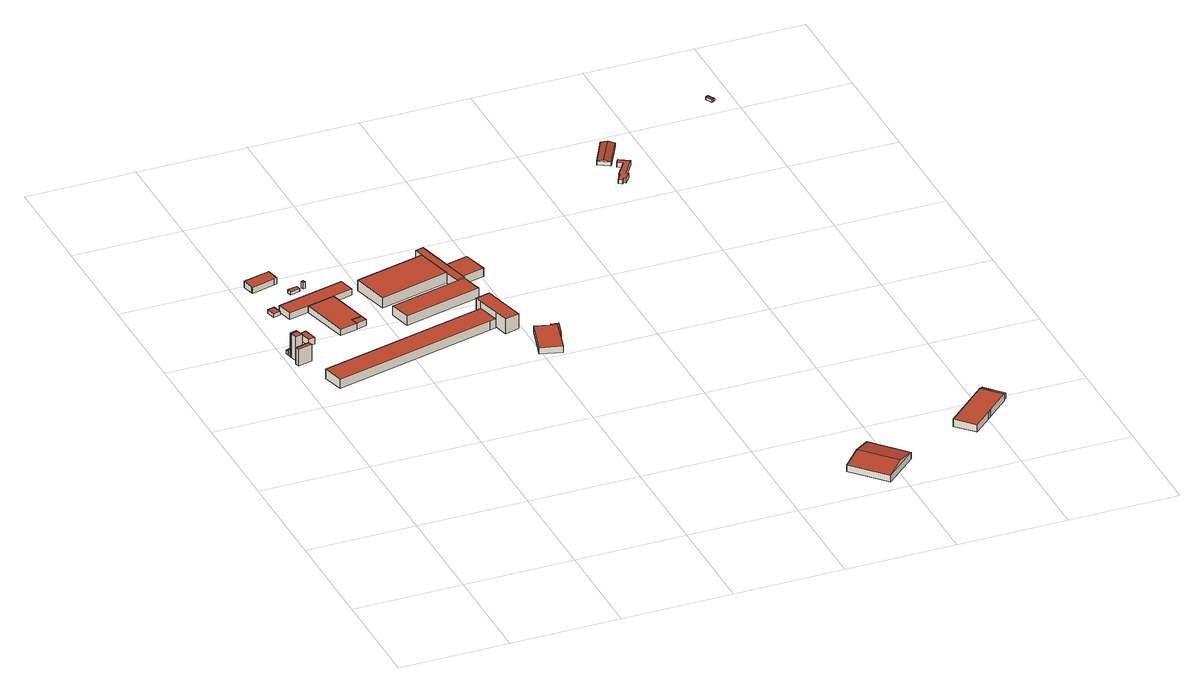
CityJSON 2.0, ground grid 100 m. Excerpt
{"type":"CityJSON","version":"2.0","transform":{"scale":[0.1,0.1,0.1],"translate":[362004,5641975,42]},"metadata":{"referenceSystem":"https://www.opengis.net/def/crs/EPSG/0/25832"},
"CityObjects":{
"building1":{"type":"Building","attributes":{"Geometrietyp2DReferenz":"3000","Gemeindeschluessel":"05315000","function":"51003_1201","roofType":"1000","measuredHeight":16.03},"geometry":[{"type":"Solid","lod":"2","boundaries":[[[[0,1,2,3]],[[4,5,1,0]],[[6,7,5,4]],[[3,2,7,6]],[[4,0,3,6]],[[1,5,7,2]]]],"semantics":{"surfaces":[{"type":"WallSurface"},{"type":"RoofSurface"},{"type":"GroundSurface"}],"values":[[0,0,0,0,1,2]]}}]},
"building2":{"type":"Building","attributes":{"Geometrietyp2DReferenz":"3000","Gemeindeschluessel":"05315000","function":"31001_2520","roofType":"1000","measuredHeight":2.89,"storeysAboveGround":1},"address":[{"country":"Germany","locality":"Köln","thoroughfareNumber":"14","thoroughfareName":"Josef-Linden-Weg"}],"geometry":[{"type":"Solid","lod":"2","boundaries":[[[[8,9,10,11]],[[12,13,9,8]],[[14,15,13,12]],[[11,10,15,14]],[[12,8,11,14]],[[9,13,15,10]]]],"semantics":{"surfaces":[{"type":"WallSurface"},{"type":"RoofSurface"},{"type":"GroundSurface"}],"values":[[0,0,0,0,1,2]]}}]},
"building3":{"type":"Building","attributes":{"Geometrietyp2DReferenz":"3000","Gemeindeschluessel":"05315000","function":"31001_2000","roofType":"1000","measuredHeight":22.99},"address":[{"country":"Germany","locality":"Köln","thoroughfareNumber":"14","thoroughfareName":"Josef-Linden-Weg"}],"geometry":[{"type":"Solid","lod":"2","boundaries":[[[[16,17,18,19]],[[20,21,17,16]],[[22,23,21,20]],[[24,25,23,22]],[[26,27,25,24]],[[19,18,27,26]],[[24,22,20,16,19,26]],[[17,21,23,25,27,18]]]],"semantics":{"surfaces":[{"type":"WallSurface"},{"type":"RoofSurface"},{"type":"GroundSurface"}],"values":[[0,0,0,0,0,0,1,2]]}}]},
"building4":{"type":"Building","attributes":{"Geometrietyp2DReferenz":"3000","Gemeindeschluessel":"05315000","function":"31001_2000","roofType":"1000","measuredHeight":22.98},"address":[{"country":"Germany","locality":"Köln","thoroughfareNumber":"14","thoroughfareName":"Josef-Linden-Weg"}],"geometry":[{"type":"Solid","lod":"2","boundaries":[[[[16,17,28,29]],[[19,18,17,16]],[[30,31,18,19]],[[29,28,31,30]],[[19,16,29,30]],[[17,18,31,28]]]],"semantics":{"surfaces":[{"type":"WallSurface"},{"type":"RoofSurface"},{"type":"GroundSurface"}],"values":[[0,0,0,0,1,2]]}}]},
"building5":{"type":"Building","attributes":{"Geometrietyp2DReferenz":"3000","Gemeindeschluessel":"05315000","function":"31001_2100","roofType":"1000","measuredHeight":5.9,"storeysAboveGround":2},"address":[{"country":"Germany","locality":"Köln","thoroughfareNumber":"14","thoroughfareName":"Josef-Linden-Weg"}],"geometry":[{"type":"Solid","lod":"2","boundaries":[[[[32,28,33,34]],[[35,31,28,32]],[[36,37,31,35]],[[34,33,37,36]],[[35,32,34,36]],[[28,31,37,33]]]],"semantics":{"surfaces":[{"type":"WallSurface"},{"type":"RoofSurface"},{"type":"GroundSurface"}],"values":[[0,0,0,0,1,2]]}}]},
"building6":{"type":"Building","attributes":{"Geometrietyp2DReferenz":"3000","Gemeindeschluessel":"05315000","function":"31001_2100","roofType":"1000","measuredHeight":3.12,"storeysAboveGround":1},"address":[{"country":"Germany","locality":"Köln","thoroughfareNumber":"14","thoroughfareName":"Josef-Linden-Weg"}],"geometry":[{"type":"Solid","lod":"2","boundaries":[[[[38,39,40,41]],[[42,43,39,38]],[[44,45,43,42]],[[41,40,45,44]],[[42,38,41,44]],[[39,43,45,40]]]],"semantics":{"surfaces":[{"type":"WallSurface"},{"type":"RoofSurface"},{"type":"GroundSurface"}],"values":[[0,0,0,0,1,2]]}}]},
"building7":{"type":"Building","attributes":{"Geometrietyp2DReferenz":"3000","Gemeindeschluessel":"05315000","function":"31001_2520","roofType":"1000","measuredHeight":2.74,"storeysAboveGround":1},"address":[{"country":"Germany","locality":"Köln","thoroughfareNumber":"14","thoroughfareName":"Josef-Linden-Weg"}],"geometry":[{"type":"Solid","lod":"2","boundaries":[[[[46,47,48,49]],[[50,51,47,46]],[[52,53,51,50]],[[49,48,53,52]],[[50,46,49,52]],[[47,51,53,48]]]],"semantics":{"surfaces":[{"type":"WallSurface"},{"type":"RoofSurface"},{"type":"GroundSurface"}],"values":[[0,0,0,0,1,2]]}}]},
"building8":{"type":"Building","attributes":{"Geometrietyp2DReferenz":"3000","Gemeindeschluessel":"05315000","function":"31001_2020","roofType":"1000","measuredHeight":6.34,"storeysAboveGround":2},"address":[{"country":"Germany","locality":"Köln","thoroughfareNumber":"14","thoroughfareName":"Josef-Linden-Weg"}],"geometry":[{"type":"Solid","lod":"2","boundaries":[[[[54,55,56,57]],[[58,59,55,54]],[[60,61,59,58]],[[57,56,61,60]],[[58,54,57,60]],[[55,59,61,56]]]],"semantics":{"surfaces":[{"type":"WallSurface"},{"type":"RoofSurface"},{"type":"GroundSurface"}],"values":[[0,0,0,0,1,2]]}}]},
"building9":{"type":"Building","attributes":{"Geometrietyp2DReferenz":"3000","Gemeindeschluessel":"05315000","function":"51009_1610","roofType":"1000","measuredHeight":3.39},"geometry":[{"type":"Solid","lod":"2","boundaries":[[[[62,63,64,65]],[[66,67,63,62]],[[68,69,67,66]],[[65,64,69,68]],[[66,62,65,68]],[[63,67,69,64]]]],"semantics":{"surfaces":[{"type":"WallSurface"},{"type":"RoofSurface"},{"type":"GroundSurface"}],"values":[[0,0,0,0,1,2]]}}]},
"building10":{"type":"Building","attributes":{"Geometrietyp2DReferenz":"3000","Gemeindeschluessel":"05315000","function":"31001_2020","roofType":"9999","measuredHeight":6,"storeysAboveGround":2},"address":[{"country":"Germany","locality":"Köln","thoroughfareNumber":"8","thoroughfareName":"Josef-Linden-Weg"}],"geometry":[{"type":"Solid","lod":"2","boundaries":[[[[70,71,72,73,74,75,76,77,78,79]],[[77,80,81,78]],[[76,82,80,77]],[[75,83,82,76]],[[74,84,83,75]],[[73,85,84,74]],[[72,86,85,73]],[[71,87,86,72]],[[70,88,87,71]],[[79,89,88,70]],[[78,81,89,79]],[[80,82,83,84,85,86,87,88,89,81]]]],"semantics":{"surfaces":[{"type":"RoofSurface"},{"type":"WallSurface"},{"type":"GroundSurface"}],"values":[[0,1,1,1,1,1,1,1,1,1,1,2]]}}]},
"building11":{"type":"Building","attributes":{"Geometrietyp2DReferenz":"3000","Gemeindeschluessel":"05315000","function":"51009_1610","roofType":"9999","measuredHeight":3},"geometry":[{"type":"Solid","lod":"2","boundaries":[[[[90,91,92,93]],[[91,94,95,92]],[[90,96,94,91]],[[93,97,96,90]],[[92,95,97,93]],[[94,96,97,95]]]],"semantics":{"surfaces":[{"type":"RoofSurface"},{"type":"WallSurface"},{"type":"GroundSurface"}],"values":[[0,1,1,1,1,2]]}}]},
"building12":{"type":"Building","attributes":{"Gemeindeschluessel":"05315000","Geometrietyp2DReferenz":"3000","function":"31001_2111"},"address":[{"country":"Germany","locality":"Köln","thoroughfareNumber":"12","thoroughfareName":"Josef-Linden-Weg"}],"children":["building12-1","building12-2"]},
"building12-1":{"type":"BuildingPart","attributes":{"roofType":"1000","measuredHeight":6.05,"storeysAboveGround":1},"parents":["building12"],"geometry":[{"type":"MultiSurface","lod":"2","boundaries":[[[98,99,100,101]],[[102,103,99,98]],[[104,105,106,107]],[[101,100,105,104]],[[107,108,102,98,101,104]],[[99,103,109,106,105,100]],[[110,111,109,103]],[[102,108,112,113]],[[113,112,111,110]],[[111,114,106,109]],[[108,107,115,112]],[[112,115,114,111]]],"semantics":{"surfaces":[{"type":"WallSurface"},{"type":"RoofSurface"},{"type":"GroundSurface"},{"type":"ClosureSurface"}],"values":[0,0,0,0,1,2,0,0,3,0,0,3]}}]},
"building12-2":{"type":"BuildingPart","attributes":{"roofType":"1000","measuredHeight":5.85,"storeysAboveGround":1},"address":[{"country":"Germany","locality":"Köln","thoroughfareNumber":"12","thoroughfareName":"Josef-Linden-Weg"}],"parents":["building12"],"geometry":[{"type":"Solid","lod":"2","boundaries":[[[[116,117,110,113]],[[115,114,117,116]],[[116,113,112,115]],[[110,117,114,111]],[[112,113,110,111]],[[115,112,111,114]]]],"semantics":{"surfaces":[{"type":"WallSurface"},{"type":"RoofSurface"},{"type":"GroundSurface"},{"type":"ClosureSurface"}],"values":[[0,0,1,2,3,3]]}}]},
"building13":{"type":"Building","attributes":{"Geometrietyp2DReferenz":"3000","Gemeindeschluessel":"05315000","function":"31001_2100","roofType":"1000","measuredHeight":6.26,"storeysAboveGround":1},"address":[{"country":"Germany","locality":"Köln","thoroughfareNumber":"12","thoroughfareName":"Josef-Linden-Weg"}],"geometry":[{"type":"Solid","lod":"2","boundaries":[[[[118,119,120,121]],[[122,123,119,118]],[[124,125,123,122]],[[126,127,125,124]],[[128,129,127,126]],[[121,120,129,128]],[[126,124,122,118,121,128]],[[119,123,125,127,129,120]]]],"semantics":{"surfaces":[{"type":"WallSurface"},{"type":"RoofSurface"},{"type":"GroundSurface"}],"values":[[0,0,0,0,0,0,1,2]]}}]},
"building14":{"type":"Building","attributes":{"Geometrietyp2DReferenz":"3000","Gemeindeschluessel":"05315000","function":"31001_2523","roofType":"9999","measuredHeight":6},"address":[{"country":"Germany","locality":"Köln","thoroughfareNumber":"8","thoroughfareName":"Josef-Linden-Weg"}],"geometry":[{"type":"Solid","lod":"2","boundaries":[[[[130,131,132,133]],[[131,134,135,132]],[[130,136,134,131]],[[133,137,136,130]],[[132,135,137,133]],[[134,136,137,135]]]],"semantics":{"surfaces":[{"type":"RoofSurface"},{"type":"WallSurface"},{"type":"GroundSurface"}],"values":[[0,1,1,1,1,2]]}}]},
"building15":{"type":"Building","attributes":{"Geometrietyp2DReferenz":"3000","Gemeindeschluessel":"05315000","function":"31001_2143","roofType":"1000","measuredHeight":8.72,"storeysAboveGround":1},"address":[{"country":"Germany","locality":"Köln","thoroughfareNumber":"18","thoroughfareName":"Josef-Linden-Weg"}],"geometry":[{"type":"Solid","lod":"2","boundaries":[[[[138,139,140,141]],[[142,143,139,138]],[[144,145,143,142]],[[146,147,145,144]],[[148,149,147,146]],[[150,151,149,148]],[[152,153,151,150]],[[154,155,153,152]],[[141,140,155,154]],[[152,150,148,146,144,142,138,141,154]],[[139,143,145,147,149,151,153,155,140]]]],"semantics":{"surfaces":[{"type":"WallSurface"},{"type":"RoofSurface"},{"type":"GroundSurface"}],"values":[[0,0,0,0,0,0,0,0,0,1,2]]}}]},
"building16":{"type":"Building","attributes":{"Gemeindeschluessel":"05315000","Geometrietyp2DReferenz":"3000","function":"31001_2150"},"address":[{"country":"Germany","locality":"Köln","thoroughfareNumber":"10","thoroughfareName":"Josef-Linden-Weg"}],"children":["building16-1","building16-2","building16-3"]},
"building16-1":{"type":"BuildingPart","attributes":{"roofType":"1000","measuredHeight":10.03,"storeysAboveGround":1},"parents":["building16"],"geometry":[{"type":"MultiSurface","lod":"2","boundaries":[[[156,157,158,159]],[[160,161,162,163]],[[159,158,161,160]],[[163,156,159,160]],[[157,162,161,158]],[[156,163,164,165]],[[162,157,165,164]]],"semantics":{"surfaces":[{"type":"WallSurface"},{"type":"RoofSurface"},{"type":"GroundSurface"},{"type":"ClosureSurface"}],"values":[0,0,0,1,2,0,3]}}]},
"building16-2":{"type":"BuildingPart","attributes":{"roofType":"1000","measuredHeight":9.92,"storeysAboveGround":1},"parents":["building16"],"geometry":[{"type":"MultiSurface","lod":"2","boundaries":[[[166,167,157,165]],[[168,169,167,166]],[[170,171,169,168]],[[172,173,171,170]],[[174,175,173,172]],[[164,162,176,177]],[[174,172,170,168,166,165,164,177]],[[157,167,169,171,173,175,176,162]],[[164,165,157,162]],[[174,177,178,179]],[[176,175,179,178]]],"semantics":{"surfaces":[{"type":"WallSurface"},{"type":"RoofSurface"},{"type":"GroundSurface"},{"type":"ClosureSurface"}],"values":[0,0,0,0,0,0,1,2,3,0,3]}}]},
"building16-3":{"type":"BuildingPart","attributes":{"roofType":"1000","measuredHeight":8.95,"storeysAboveGround":1},"parents":["building16"],"geometry":[{"type":"Solid","lod":"2","boundaries":[[[[180,181,182,183]],[[178,176,181,180]],[[184,185,175,179]],[[183,182,185,184]],[[179,178,180,183,184]],[[181,176,175,185,182]],[[178,179,175,176]]]],"semantics":{"surfaces":[{"type":"WallSurface"},{"type":"RoofSurface"},{"type":"GroundSurface"},{"type":"ClosureSurface"}],"values":[[0,0,0,0,1,2,3]]}}]},
"building17":{"type":"Building","attributes":{"Gemeindeschluessel":"05315000","Geometrietyp2DReferenz":"3000","function":"31001_2020"},"address":[{"country":"Germany","locality":"Köln","thoroughfareNumber":"18","thoroughfareName":"Josef-Linden-Weg"}],"children":["building17-1","building17-2"]},
"building17-1":{"type":"BuildingPart","attributes":{"roofType":"1000","measuredHeight":14.32,"storeysAboveGround":4},"parents":["building17"],"geometry":[{"type":"MultiSurface","lod":"2","boundaries":[[[186,187,188,189]],[[190,191,187,186]],[[192,193,191,190]],[[194,195,193,192]],[[196,197,198,199]],[[200,201,197,196]],[[189,188,201,200]],[[196,199,194,192,190,186,189,200]],[[187,191,193,195,198,197,201,188]],[[202,203,198,195]],[[194,199,204,205]],[[205,204,203,202]]],"semantics":{"surfaces":[{"type":"WallSurface"},{"type":"RoofSurface"},{"type":"GroundSurface"},{"type":"ClosureSurface"}],"values":[0,0,0,0,0,0,0,1,2,0,0,3]}}]},
"building17-2":{"type":"BuildingPart","attributes":{"roofType":"1000","measuredHeight":2.81,"storeysAboveGround":4},"address":[{"country":"Germany","locality":"Köln","thoroughfareNumber":"18","thoroughfareName":"Josef-Linden-Weg"}],"parents":["building17"],"geometry":[{"type":"Solid","lod":"2","boundaries":[[[[206,207,208,209]],[[204,203,207,206]],[[209,208,202,205]],[[204,206,209,205]],[[207,203,202,208]],[[204,205,202,203]]]],"semantics":{"surfaces":[{"type":"WallSurface"},{"type":"RoofSurface"},{"type":"GroundSurface"},{"type":"ClosureSurface"}],"values":[[0,0,0,1,2,3]]}}]},
"building18":{"type":"Building","attributes":{"Gemeindeschluessel":"05315000","Geometrietyp2DReferenz":"3000","function":"31001_2020"},"address":[{"country":"Germany","locality":"Köln","thoroughfareNumber":"15","thoroughfareName":"Josef-Linden-Weg"}],"children":["building18-1","building18-2"]},
"building18-1":{"type":"BuildingPart","attributes":{"roofType":"9999","measuredHeight":6,"storeysAboveGround":2},"parents":["building18"],"geometry":[{"type":"MultiSurface","lod":"2","boundaries":[[[210,211,212,213,214,215]],[[213,216,217,214]],[[212,218,216,213]],[[219,220,221,218]],[[220,222,223,221]],[[215,224,223,210]],[[214,217,224,215]],[[212,211,220,219]],[[211,210,222,220]],[[216,218,221,223,224,217]]],"semantics":{"surfaces":[{"type":"RoofSurface"},{"type":"WallSurface"},{"type":"GroundSurface"}],"values":[0,1,1,1,1,1,1,1,1,2]}}]},
"building18-2":{"type":"BuildingPart","attributes":{"roofType":"9999","measuredHeight":6,"storeysAboveGround":2},"address":[{"country":"Germany","locality":"Köln","thoroughfareNumber":"15","thoroughfareName":"Josef-Linden-Weg"}],"parents":["building18"],"geometry":[{"type":"MultiSurface","lod":"2","boundaries":[[[225,226,227,228,229,230]],[[228,231,232,229]],[[227,233,231,228]],[[226,222,233,227]],[[226,225,211,210]],[[225,230,212,211]],[[229,232,219,230]],[[220,222,210,211]],[[219,220,211,212]],[[231,233,222,220,219,232]]],"semantics":{"surfaces":[{"type":"RoofSurface"},{"type":"WallSurface"},{"type":"GroundSurface"}],"values":[0,1,1,1,1,1,1,1,1,2]}}]},
"building19":{"type":"Building","attributes":{"Geometrietyp2DReferenz":"3000","Gemeindeschluessel":"05315000","function":"31001_2020","roofType":"1000","measuredHeight":7.96,"storeysAboveGround":2},"address":[{"country":"Germany","locality":"Köln","thoroughfareNumber":"10","thoroughfareName":"Josef-Linden-Weg"}],"geometry":[{"type":"Solid","lod":"2","boundaries":[[[[234,235,236,237]],[[238,239,235,234]],[[240,241,239,238]],[[237,236,241,240]],[[238,234,237,240]],[[235,239,241,236]]]],"semantics":{"surfaces":[{"type":"WallSurface"},{"type":"RoofSurface"},{"type":"GroundSurface"}],"values":[[0,0,0,0,1,2]]}}]},
"building20":{"type":"Building","attributes":{"Geometrietyp2DReferenz":"3000","Gemeindeschluessel":"05315000","function":"31001_2100","roofType":"3100","measuredHeight":9.89,"storeysAboveGround":1},"address":[{"country":"Germany","locality":"Köln","thoroughfareNumber":"10","thoroughfareName":"August-Horch-Str."}],"geometry":[{"type":"Solid","lod":"2","boundaries":[[[[242,243,244,245]],[[246,247,243,242]],[[248,249,247,246]],[[245,244,249,248]],[[242,250,246]],[[248,251,245]],[[245,251,250,242]],[[246,250,251,248]],[[243,247,249,244]]]],"semantics":{"surfaces":[{"type":"WallSurface"},{"type":"RoofSurface"},{"type":"GroundSurface"}],"values":[[0,0,0,0,0,0,1,1,2]]}}]},
"building21":{"type":"Building","attributes":{"Geometrietyp2DReferenz":"3000","Gemeindeschluessel":"05315000","function":"31001_2140","roofType":"1000","measuredHeight":6.98,"storeysAboveGround":1},"address":[{"country":"Germany","locality":"Köln","thoroughfareNumber":"8","thoroughfareName":"August-Horch-Str."}],"geometry":[{"type":"Solid","lod":"2","boundaries":[[[[252,253,254,255]],[[256,257,253,252]],[[258,259,257,256]],[[260,261,259,258]],[[262,263,261,260]],[[264,265,263,262]],[[255,254,265,264]],[[262,260,258,256,252,255,264]],[[253,257,259,261,263,265,254]]]],"semantics":{"surfaces":[{"type":"WallSurface"},{"type":"RoofSurface"},{"type":"GroundSurface"}],"values":[[0,0,0,0,0,0,0,1,2]]}}]},
"building22":{"type":"Building","attributes":{"Geometrietyp2DReferenz":"3000","Gemeindeschluessel":"05315000","function":"31001_2170","roofType":"1000","measuredHeight":3.94,"storeysAboveGround":1},"address":[{"country":"Germany","locality":"Köln","thoroughfareNumber":"3004","thoroughfareName":"Josef-Linden-Weg"}],"geometry":[{"type":"Solid","lod":"2","boundaries":[[[[266,267,268,269]],[[270,271,267,266]],[[272,273,271,270]],[[274,275,273,272]],[[276,277,275,274]],[[278,279,277,276]],[[280,281,279,278]],[[282,283,281,280]],[[284,285,283,282]],[[286,287,285,284]],[[288,289,287,286]],[[269,268,289,288]],[[286,284,282,280,278,276,274,272,270,266,269,288]],[[267,271,273,275,277,279,281,283,285,287,289,268]]]],"semantics":{"surfaces":[{"type":"WallSurface"},{"type":"RoofSurface"},{"type":"GroundSurface"}],"values":[[0,0,0,0,0,0,0,0,0,0,0,0,1,2]]}}]},
"building23":{"type":"Building","attributes":{"Geometrietyp2DReferenz":"3000","Gemeindeschluessel":"05315000","function":"31001_2111","roofType":"3100","measuredHeight":5.29,"storeysAboveGround":1},"address":[{"country":"Germany","locality":"Köln","thoroughfareNumber":"3","thoroughfareName":"Josef-Linden-Weg"}],"geometry":[{"type":"Solid","lod":"2","boundaries":[[[[290,291,292,293]],[[294,295,291,290]],[[296,297,295,294]],[[293,292,297,296]],[[290,298,294]],[[296,299,293]],[[293,299,298,290]],[[294,298,299,296]],[[291,295,297,292]]]],"semantics":{"surfaces":[{"type":"WallSurface"},{"type":"RoofSurface"},{"type":"GroundSurface"}],"values":[[0,0,0,0,0,0,1,1,2]]}}]},
"building24":{"type":"Building","attributes":{"Geometrietyp2DReferenz":"3000","Gemeindeschluessel":"05315000","function":"51009_1610","roofType":"1000","measuredHeight":5.52},"geometry":[{"type":"Solid","lod":"2","boundaries":[[[[300,301,302,303]],[[304,305,301,300]],[[306,307,305,304]],[[303,302,307,306]],[[304,300,303,306]],[[301,305,307,302]]]],"semantics":{"surfaces":[{"type":"WallSurface"},{"type":"RoofSurface"},{"type":"GroundSurface"}],"values":[[0,0,0,0,1,2]]}}]},
"building25":{"type":"Building","attributes":{"Geometrietyp2DReferenz":"3000","Gemeindeschluessel":"05315000","function":"31001_2000","roofType":"3100","measuredHeight":2.94},"geometry":[{"type":"Solid","lod":"2","boundaries":[[[[308,309,310,311]],[[312,313,309,308]],[[314,315,313,312]],[[316,317,315,314]],[[318,319,317,316]],[[320,321,319,318]],[[311,310,321,320]],[[311,320,318,308]],[[316,314,312,308,318]],[[309,313,315,317,319,321,310]]]],"semantics":{"surfaces":[{"type":"WallSurface"},{"type":"RoofSurface"},{"type":"GroundSurface"}],"values":[[0,0,0,0,0,0,0,1,1,2]]}}]}
},
"vertices":[
[158,3614,232],[158,3614,71],[148,3653,71],[148,3653,232],[27,3582,232],[27,3582,71],[18,3620,232],[18,3620,71],
[110,3655,100],[110,3655,71],[104,3679,71],[104,3679,100],[51,3640,100],[51,3640,71],[45,3665,100],[45,3665,71],
[85,3753,300],[85,3753,70],[27,3738,70],[27,3738,300],[89,3754,300],[89,3754,70],[105,3690,300],[105,3690,70],[40,3674,300],[40,3674,70],[24,3738,300],[24,3738,70],
[83,3765,70],[83,3765,300],[24,3751,300],[24,3751,70],
[83,3765,129],[75,3795,70],[75,3795,129],[24,3751,129],[17,3780,129],[17,3780,70],
[75,3795,101],[75,3795,69],[68,3824,69],[68,3824,101],[17,3780,101],[17,3780,69],[10,3809,101],[10,3809,69],
[154,3661,97],[154,3661,70],[147,3690,70],[147,3690,97],[114,3651,97],[114,3651,70],[107,3680,97],[107,3680,70],
[284,3851,136],[284,3851,73],[255,3969,73],[255,3969,136],[226,3837,136],[226,3837,73],[196,3955,136],[196,3955,73],
[189,4363,118],[189,4363,84],[169,4444,84],[169,4444,118],[127,4348,118],[127,4348,84],[107,4429,118],[107,4429,84],
[110,4779,138],[112,4769,138],[327,4822,138],[327,4823,138],[356,4830,138],[348,4864,138],[349,4865,138],[329,4945,138],[311,4940,138],[86,4883,138],[329,4945,78],[311,4940,78],[349,4865,78],[348,4864,78],[356,4830,78],[327,4823,78],[327,4822,78],[112,4769,78],[110,4779,78],[86,4883,78],
[396,4636,103],[485,4656,103],[476,4695,103],[387,4675,103],[485,4656,73],[476,4695,73],[396,4636,73],[387,4675,73],
[678,4388,134],[678,4388,73],[424,4325,73],[424,4325,134],[770,4016,134],[770,4016,73],[533,3885,134],[533,3885,73],[690,3924,73],[690,3924,134],[673,3992,134],[673,3992,73],[770,4016,74],[673,3992,74],[673,3992,132],[770,4016,132],[690,3924,74],[690,3924,132],
[787,3948,132],[787,3948,74],
[861,4433,136],[861,4433,74],[826,4575,74],[826,4575,136],[678,4388,136],[678,4388,74],[424,4325,136],[424,4325,74],[241,4280,136],[241,4280,74],[206,4422,136],[206,4422,74],
[528,4682,131],[549,4687,131],[542,4715,131],[521,4709,131],[549,4687,71],[542,4715,71],[528,4682,71],[521,4709,71],
[163,3326,158],[163,3326,70],[163,3323,70],[163,3323,158],[1712,3708,158],[1712,3708,70],[1762,3510,158],[1762,3510,70],[1706,3496,158],[1706,3496,70],[211,3127,158],[211,3127,70],[211,3130,158],[211,3130,70],[209,3129,158],[209,3129,70],[161,3323,158],[161,3323,70],
[1577,4651,168],[1577,4651,68],[939,4493,68],[939,4493,168],[1021,4159,168],[1021,4159,68],[1660,4317,68],[1660,4317,168],[1660,4317,167],[1577,4651,167],
[1557,4736,167],[1557,4736,68],[1632,4754,167],[1632,4754,68],[1704,4463,167],[1704,4463,68],[1760,4239,167],[1760,4239,68],[1769,4202,167],[1769,4202,68],[1693,4184,68],[1693,4184,167],[1693,4184,158],[1769,4202,158],
[1054,4026,158],[1054,4026,68],[1103,3830,68],[1103,3830,158],[1817,4007,158],[1817,4007,68],
[1712,3708,225],[1712,3708,82],[1762,3510,82],[1762,3510,225],[1697,3771,225],[1697,3771,82],[1828,3804,225],[1828,3804,82],[1856,3690,225],[1856,3690,82],[1926,3406,225],[1926,3406,82],[1862,3665,82],[1862,3665,225],[1795,3374,225],[1795,3374,82],[1856,3690,84],[1862,3665,84],[1862,3665,112],[1856,3690,112],
[1884,3671,112],[1884,3671,84],[1878,3695,84],[1878,3695,112],
[2174,3129,142],[2206,3255,142],[2154,3268,142],[2016,3305,142],[1929,2973,142],[2120,2923,142],[2016,3305,82],[1929,2973,82],[2154,3268,82],[2154,3268,83],[2206,3255,83],[2206,3255,82],[2174,3129,83],[2174,3129,82],[2120,2923,82],
[2206,3255,143],[2174,3129,143],[2189,3125,143],[2226,3266,143],[2158,3284,143],[2154,3268,143],[2226,3266,83],[2158,3284,83],[2189,3125,83],
[1981,4293,149],[1981,4293,70],[1925,4518,70],[1925,4518,149],[1760,4239,149],[1760,4239,70],[1704,4463,149],[1704,4463,70],
[4129,281,142],[4129,281,79],[3857,574,79],[3857,574,142],[3835,9,142],[3835,9,79],[3563,303,142],[3563,303,79],[3982,145,178],[3710,439,178],
[5182,810,155],[5182,810,85],[5035,969,85],[5035,969,155],[5183,809,155],[5183,809,85],[4986,627,155],[4986,627,85],[4957,599,155],[4957,599,85],[4792,447,155],[4792,447,85],[4644,607,155],[4644,607,85],
[3593,5254,130],[3593,5254,90],[3599,5245,90],[3599,5245,130],[3691,5392,130],[3691,5392,90],[3644,5420,130],[3644,5420,90],[3671,5465,130],[3671,5465,90],[3763,5404,130],[3763,5404,90],[3655,5240,130],[3655,5240,90],[3671,5228,130],[3671,5228,90],[3622,5159,130],[3622,5159,90],[3603,5170,130],[3603,5170,90],[3587,5153,130],[3587,5153,90],[3554,5173,130],[3554,5173,90],
[3608,5454,127],[3608,5454,89],[3755,5717,89],[3755,5717,127],[3504,5511,127],[3504,5511,89],[3646,5774,127],[3646,5774,89],[3556,5482,142],[3701,5746,142],
[5211,837,143],[5211,837,88],[5064,996,88],[5064,996,143],[5182,810,143],[5182,810,88],[5035,969,143],[5035,969,88],
[4795,6240,35],[4795,6240,6],[4781,6232,6],[4781,6232,29],[4810,6248,29],[4810,6248,6],[4816,6239,29],[4816,6239,6],[4844,6187,29],[4844,6187,6],[4830,6179,35],[4830,6179,6],[4815,6171,29],[4815,6171,6]
]}
